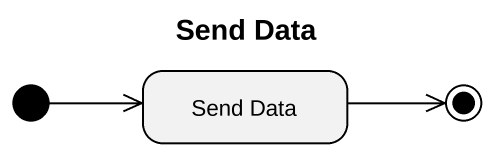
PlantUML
@startuml
title Send Data
hide empty description
state "Send Data" as Send_Data
[*] -right-> Send_Data
Send_Data -right-> [*]
@enduml
